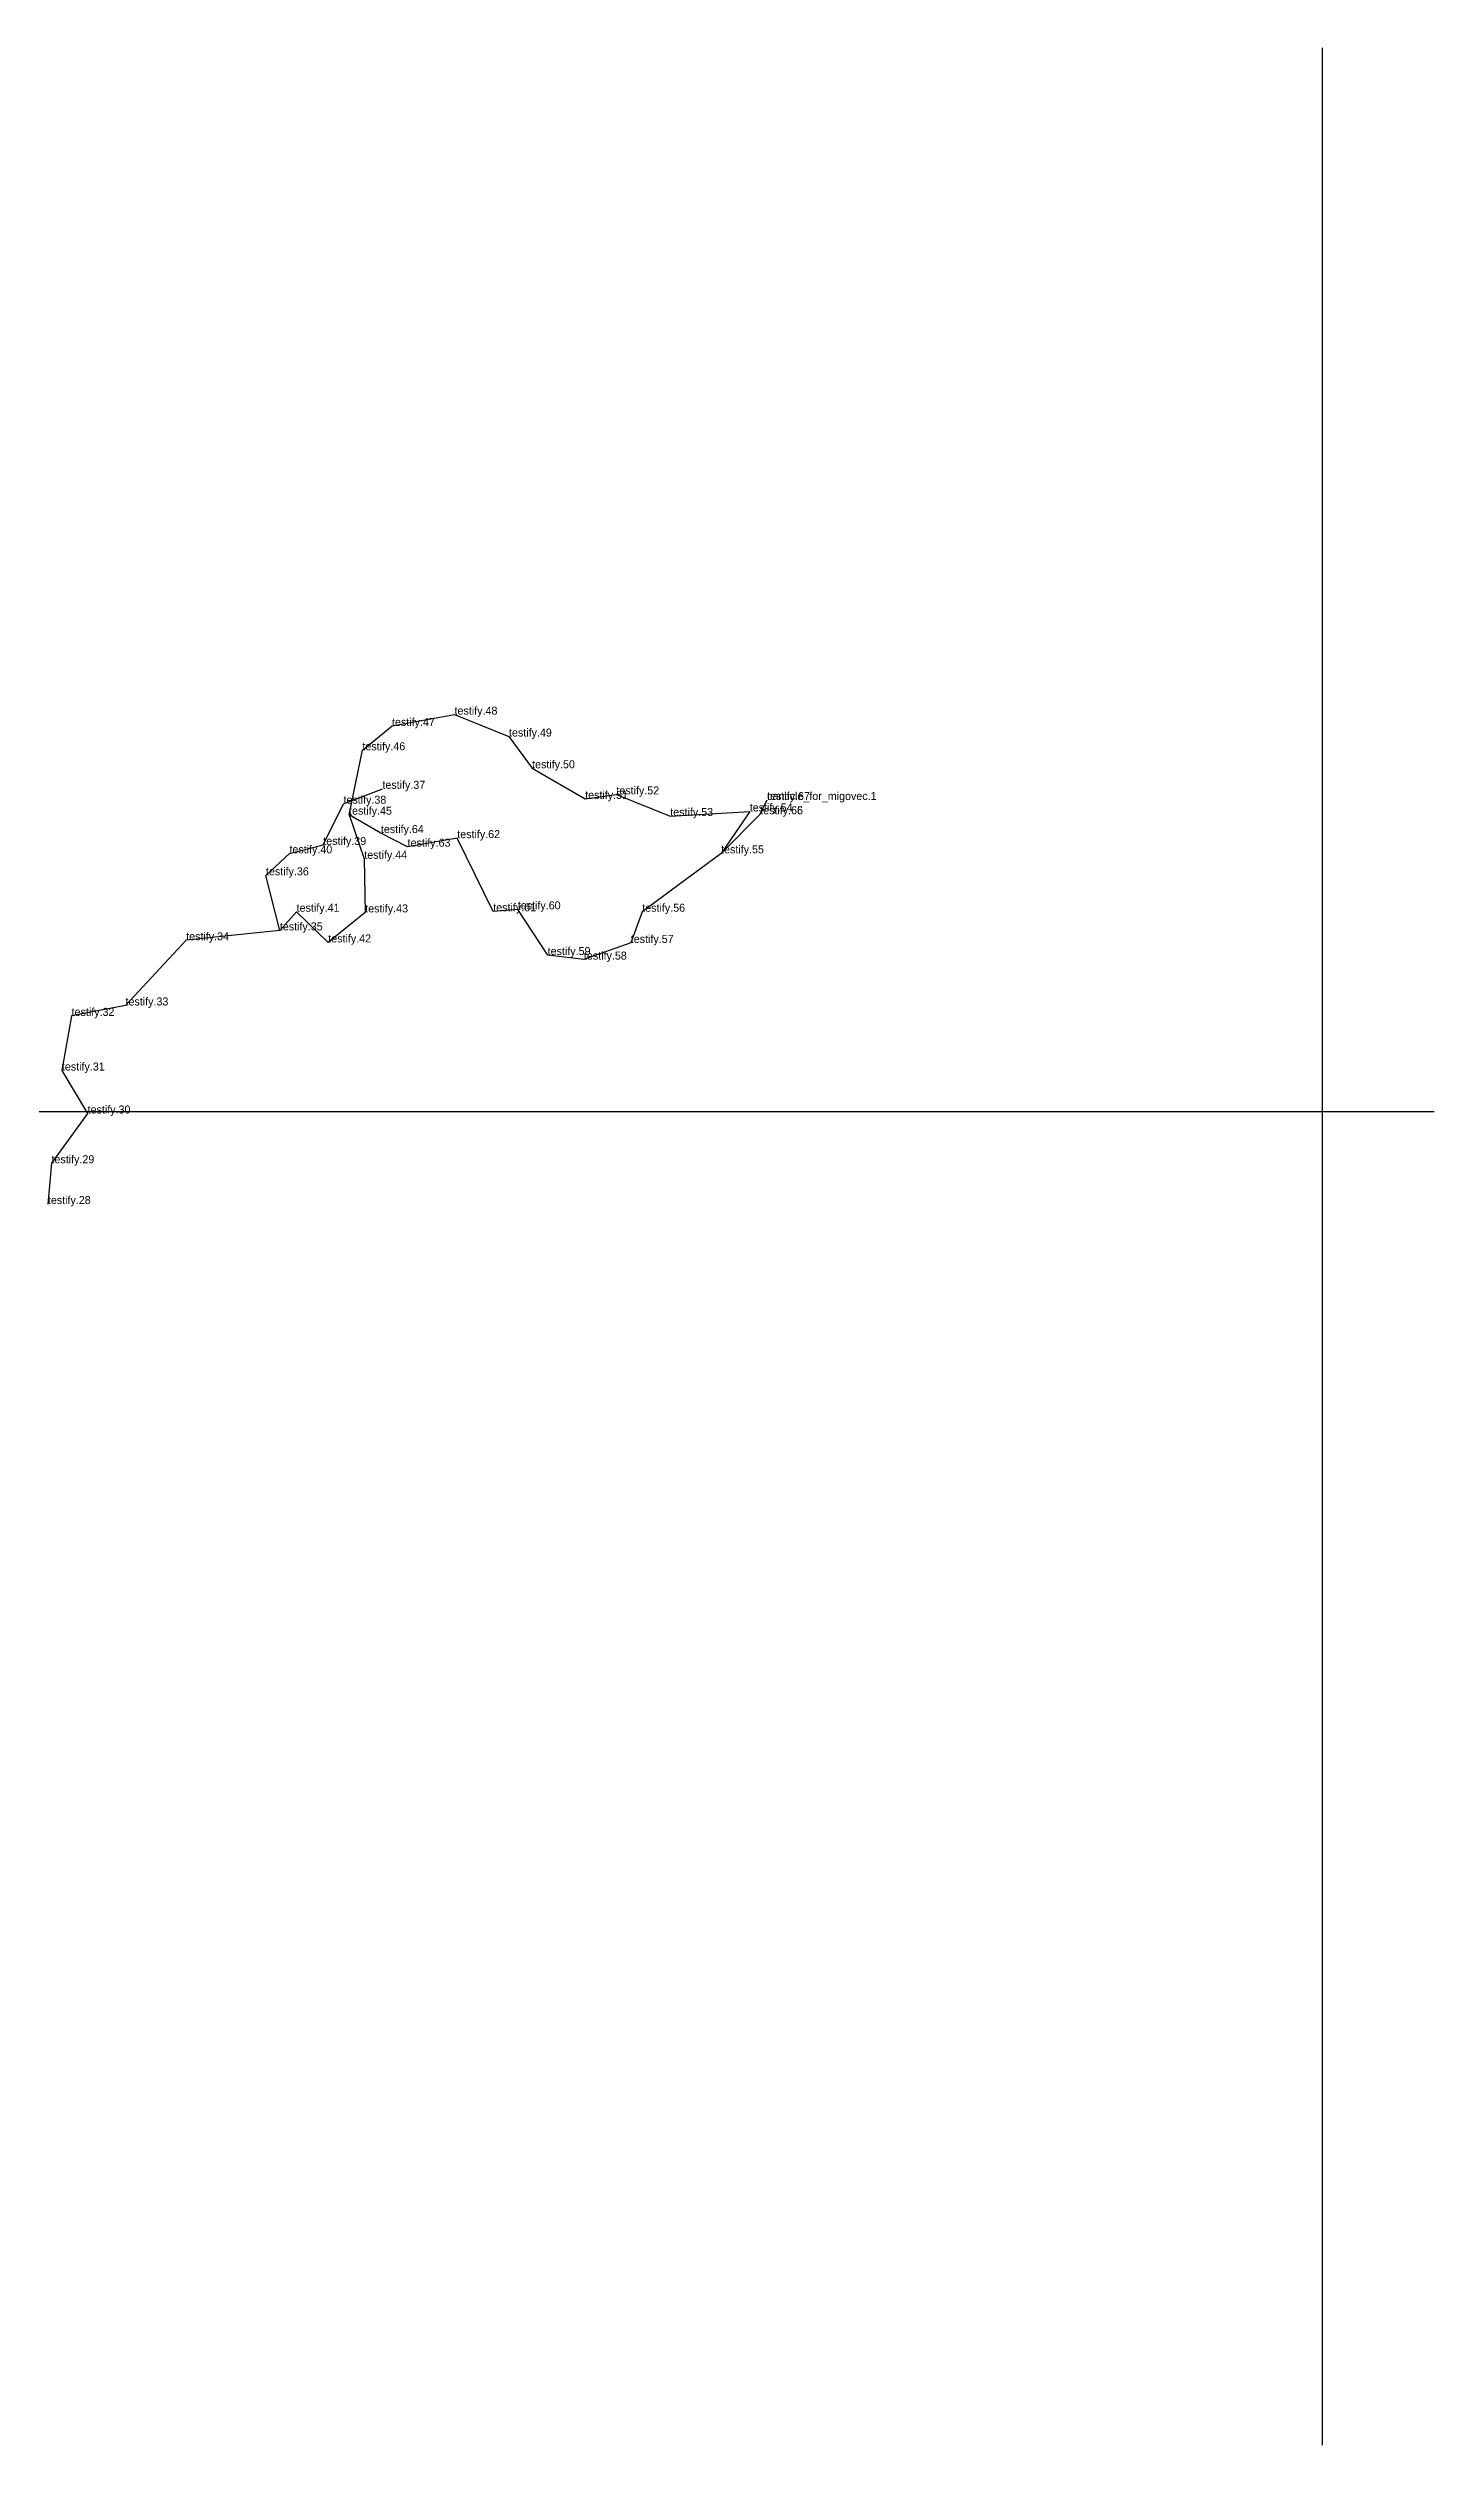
# Model space of a CAD drawing. Extents: x 0 to 208, y 0 to 180.
# Drawn here: x 104.4 to 208.3, y 0 to 179.8 of the extents above; entities that cross this region are included whole.
import ezdxf

# ---------------------------------------------------------------- set-up
doc = ezdxf.new("R2010")
doc.units = 0
for name, color, linetype in [('CentreLine', 5, 'CONTINUOUS'), ('Grid', 7, 'CONTINUOUS'), ('Labels', 7, 'CONTINUOUS'), ('SurfaceLabels', 7, 'CONTINUOUS')]:
    doc.layers.add(name, color=color, linetype=linetype)

msp = doc.modelspace()

# ---------------------------------------------------------------- linework, layer by layer
at = {"layer": 'CentreLine'}
for p, q in [((130.23, 128.92, 35.01), (134.92, 129.77, 34.99)), ((134.92, 129.77, 34.99), (139, 128.13, 32.41)), ((128.01, 127.1, 35.38), (130.23, 128.92, 35.01)), ((139, 128.13, 32.41), (140.73, 125.75, 31.98)), ((127.01, 122.27, 35.32), (128.01, 127.1, 35.38)), ((126.59, 123.09, 38.69), (129.51, 124.21, 38.42)), ((140.73, 125.75, 31.98), (144.71, 123.45, 31.63)), ((125.08, 120, 39.43), (126.59, 123.09, 38.69)), ((129.4, 120.89, 34.85), (127.01, 122.27, 35.32)), ((127.01, 122.27, 35.32), (128.15, 118.96, 36.26)), ((144.71, 123.45, 31.63), (147.05, 123.79, 30.94)), ((147.05, 123.79, 30.94), (151.09, 122.17, 30.22)), ((151.09, 122.17, 30.22), (157.05, 122.51, 28.8)), ((157.05, 122.51, 28.8), (154.9, 119.37, 28.25)), ((154.9, 119.37, 28.25), (157.83, 122.3, 28.91)), ((157.83, 122.3), (158.35, 123.37, 1.31)), ((157.83, 122.3, 28.91), (157.83, 122.3)), ((131.4, 119.87, 34.78), (129.4, 120.89, 34.85)), ((135.12, 120.51, 33.93), (131.4, 119.87, 34.78)), ((137.82, 115.02, 32.67), (135.12, 120.51, 33.93)), ((120.78, 117.72, 39.82), (122.54, 119.37, 39.56)), ((122.54, 119.37, 39.56), (125.08, 120, 39.43)), ((128.15, 118.96, 36.26), (128.22, 114.94, 35.83)), ((154.9, 119.37, 28.25), (148.99, 114.99, 29.63)), ((121.82, 113.59, 40.72), (120.78, 117.72, 39.82)), ((139.66, 115.17, 32.39), (137.82, 115.02, 32.67)), ((141.9, 111.74, 31.4), (139.66, 115.17, 32.39)), ((121.82, 113.59, 40.72), (114.8, 112.85, 41.84)), ((123.08, 114.99, 39.4), (121.82, 113.59, 40.72)), ((125.45, 112.69, 37.42), (123.08, 114.99, 39.4)), ((128.22, 114.94, 35.83), (125.45, 112.69, 37.42)), ((148.99, 114.99, 29.63), (148.13, 112.65, 29.26)), ((114.8, 112.85, 41.84), (110.25, 107.96, 41.72)), ((144.62, 111.4, 30.31), (141.9, 111.74, 31.4)), ((148.13, 112.65, 29.26), (144.62, 111.4, 30.31)), ((110.25, 107.96, 41.72), (106.21, 107.18, 43.39)), ((106.21, 107.18, 43.39), (105.48, 103.08, 43.6)), ((105.48, 103.08, 43.6), (107.41, 99.86, 43.34)), ((107.41, 99.86, 43.34), (104.7, 96.13, 43.26)), ((104.7, 96.13, 43.26), (104.43, 93.07, 43.86))]:
    msp.add_line(p, q, dxfattribs=at)
at = {"layer": 'Grid'}
for p, q in [((200, 0), (200, 179.77)), ((0, 100), (208.35, 100))]:
    msp.add_line(p, q, dxfattribs=at)

# ---------------------------------------------------------------- texts
at = {"layer": 'Labels'}
for s, p in [('testify.47', (130.23, 128.92, 35.01)), ('testify.48', (134.92, 129.77, 34.99)), ('testify.46', (128.01, 127.1, 35.38)), ('testify.49', (139, 128.13, 32.41)), ('testify.50', (140.73, 125.75, 31.98)), ('testify.37', (129.51, 124.21, 38.42)), ('testify.51', (144.71, 123.45, 31.63)), ('testify.52', (147.05, 123.79, 30.94)), ('testify.38', (126.59, 123.09, 38.69)), ('testify.45', (127.01, 122.27, 35.32)), ('testify.53', (151.09, 122.17, 30.22)), ('testify.54', (157.05, 122.51, 28.8)), ('testify.65', (157.83, 122.3, 28.91)), ('testify.66', (157.83, 122.3)), ('testify.67', (158.35, 123.37, 1.31)), ('testify.39', (125.08, 120, 39.43)), ('testify.64', (129.4, 120.89, 34.85)), ('testify.63', (131.4, 119.87, 34.78)), ('testify.62', (135.12, 120.51, 33.93)), ('testify.40', (122.54, 119.37, 39.56)), ('testify.44', (128.15, 118.96, 36.26)), ('testify.55', (154.9, 119.37, 28.25)), ('testify.36', (120.78, 117.72, 39.82)), ('testify.41', (123.08, 114.99, 39.4)), ('testify.43', (128.22, 114.94, 35.83)), ('testify.61', (137.82, 115.02, 32.67)), ('testify.60', (139.66, 115.17, 32.39)), ('testify.56', (148.99, 114.99, 29.63)), ('testify.34', (114.8, 112.85, 41.84)), ('testify.35', (121.82, 113.59, 40.72)), ('testify.42', (125.45, 112.69, 37.42)), ('testify.57', (148.13, 112.65, 29.26)), ('testify.59', (141.9, 111.74, 31.4)), ('testify.58', (144.62, 111.4, 30.31)), ('testify.33', (110.25, 107.96, 41.72)), ('testify.32', (106.21, 107.18, 43.39)), ('testify.31', (105.48, 103.08, 43.6)), ('testify.30', (107.41, 99.86, 43.34)), ('testify.29', (104.7, 96.13, 43.26)), ('testify.28', (104.43, 93.07, 43.86))]:
    msp.add_text(s, height=0.6, dxfattribs=at).set_placement(p)
at = {"layer": 'SurfaceLabels'}
msp.add_text('canticle_for_migovec.1', height=0.6, dxfattribs=at).set_placement((158.35, 123.37, 1.31))

doc.saveas('drawing.dxf')
